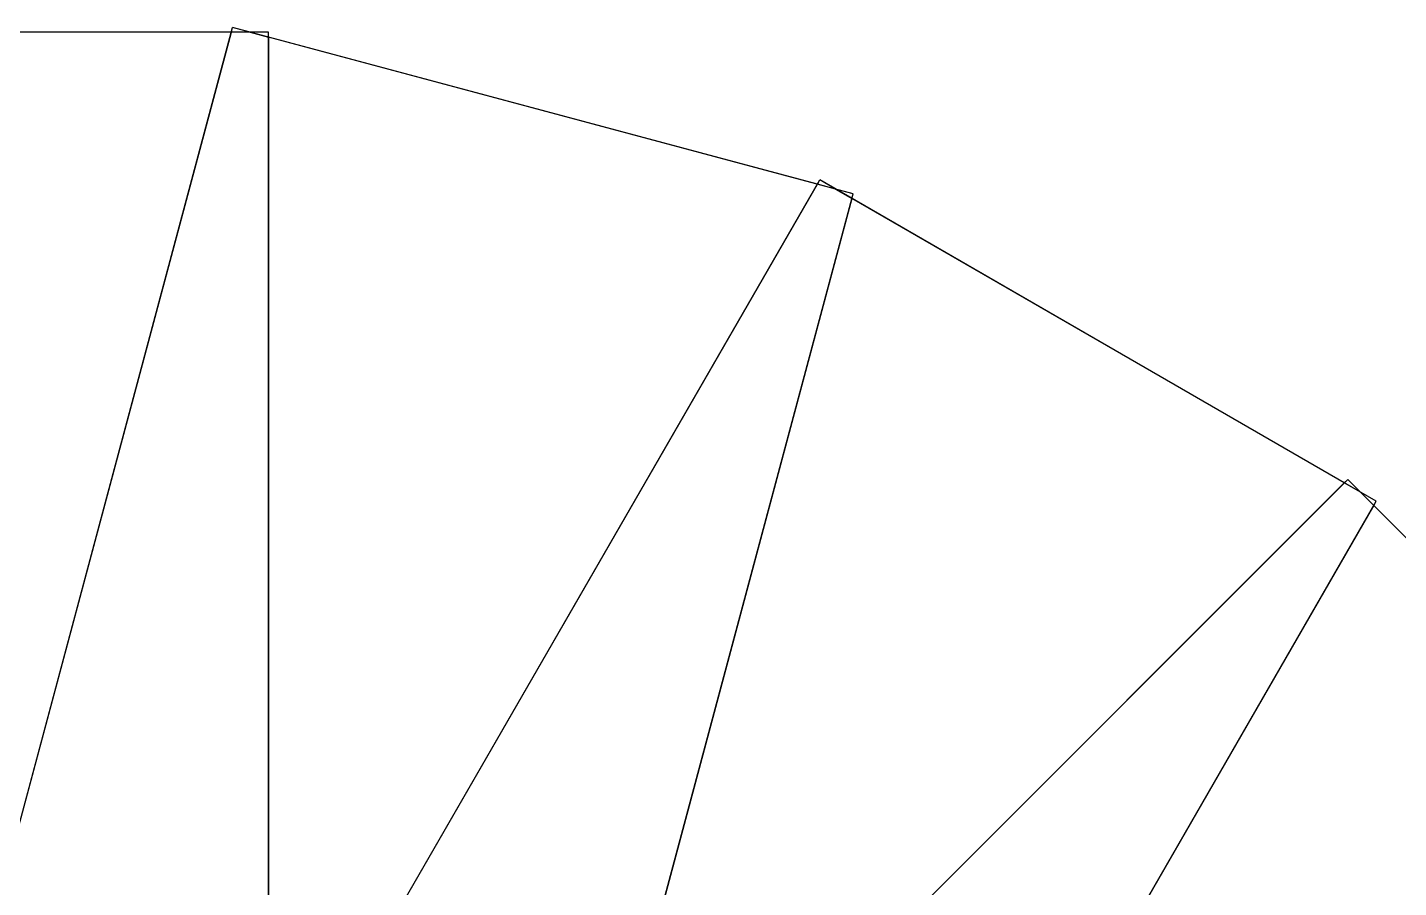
# Model space of a CAD drawing. Header units: millimetres. Extents: x -12.2 to 12.2, y -12.2 to 12.2.
# Drawn here: x 0.43 to 7.68, y 7.66 to 12.21 of the extents above; entities that cross this region are included whole.
import ezdxf

# ---------------------------------------------------------------- set-up
doc = ezdxf.new("R2010")
doc.units = ezdxf.units.MM
doc.layers.add('Part', color=7, linetype='CONTINUOUS')

msp = doc.modelspace()

# ---------------------------------------------------------------- linework, layer by layer
at = {"layer": 'Part'}
for p, q in [((-0.4251, 4.9819, 93.75), (1.5108, 12.2069, 93.75)), ((-0.4251, 4.9819, 93.75), (1.5108, 12.2069, 93.75)), ((-0.4251, 4.9819, 75.75), (1.5108, 12.2069, 75.75)), ((-0.4251, 4.9819, 75.75), (1.5108, 12.2069, 75.75)), ((-0.4251, 4.9819, 57.75), (1.5108, 12.2069, 57.75)), ((-0.4251, 4.9819, 57.75), (1.5108, 12.2069, 57.75)), ((-0.4251, 4.9819, 39.75), (1.5108, 12.2069, 39.75)), ((-0.4251, 4.9819, 39.75), (1.5108, 12.2069, 39.75)), ((-0.4251, 4.9819, 21.75), (1.5108, 12.2069, 21.75)), ((-0.4251, 4.9819, 21.75), (1.5108, 12.2069, 21.75)), ((-0.4251, 4.9819, 3.75), (1.5108, 12.2069, 3.75)), ((-0.4251, 4.9819, 3.75), (1.5108, 12.2069, 3.75)), ((1.5042, 12.182, 95.75), (1.5108, 12.2069, 95.75)), ((1.5042, 12.182, 77.75), (1.5108, 12.2069, 77.75)), ((1.5042, 12.182, 59.75), (1.5108, 12.2069, 59.75)), ((1.5042, 12.182, 41.75), (1.5108, 12.2069, 41.75)), ((1.5042, 12.182, 23.75), (1.5108, 12.2069, 23.75)), ((1.5042, 12.182, 95.75), (1.5108, 12.2069, 95.75)), ((1.5042, 12.182, 77.75), (1.5108, 12.2069, 77.75)), ((1.5042, 12.182, 59.75), (1.5108, 12.2069, 59.75)), ((1.5042, 12.182, 41.75), (1.5108, 12.2069, 41.75)), ((1.5042, 12.182, 23.75), (1.5108, 12.2069, 23.75)), ((1.5042, 12.182, 5.75), (1.5108, 12.2069, 5.75)), ((1.5042, 12.182, 5.75), (1.5108, 12.2069, 5.75)), ((1.5108, 12.2069, 93.75), (1.5108, 12.2069, 95.75)), ((4.6058, 11.3776, 93.75), (1.5108, 12.2069, 93.75)), ((1.5108, 12.2069, 75.75), (1.5108, 12.2069, 77.75)), ((4.6058, 11.3776, 75.75), (1.5108, 12.2069, 75.75)), ((1.5108, 12.2069, 57.75), (1.5108, 12.2069, 59.75)), ((4.6058, 11.3776, 57.75), (1.5108, 12.2069, 57.75)), ((1.5108, 12.2069, 39.75), (1.5108, 12.2069, 41.75)), ((4.6058, 11.3776, 39.75), (1.5108, 12.2069, 39.75)), ((1.5108, 12.2069, 21.75), (1.5108, 12.2069, 23.75)), ((4.6058, 11.3776, 21.75), (1.5108, 12.2069, 21.75)), ((1.6038, 12.182, 95.75), (1.5108, 12.2069, 95.75)), ((1.5108, 12.2069, 93.75), (1.5108, 12.2069, 95.75)), ((4.6058, 11.3776, 93.75), (1.5108, 12.2069, 93.75)), ((1.6038, 12.182, 95.75), (1.5108, 12.2069, 95.75)), ((1.6038, 12.182, 77.75), (1.5108, 12.2069, 77.75)), ((1.5108, 12.2069, 75.75), (1.5108, 12.2069, 77.75)), ((4.6058, 11.3776, 75.75), (1.5108, 12.2069, 75.75)), ((1.6038, 12.182, 77.75), (1.5108, 12.2069, 77.75)), ((1.6038, 12.182, 59.75), (1.5108, 12.2069, 59.75)), ((1.5108, 12.2069, 57.75), (1.5108, 12.2069, 59.75)), ((4.6058, 11.3776, 57.75), (1.5108, 12.2069, 57.75)), ((1.6038, 12.182, 59.75), (1.5108, 12.2069, 59.75)), ((1.6038, 12.182, 41.75), (1.5108, 12.2069, 41.75)), ((1.5108, 12.2069, 39.75), (1.5108, 12.2069, 41.75)), ((4.6058, 11.3776, 39.75), (1.5108, 12.2069, 39.75)), ((1.6038, 12.182, 41.75), (1.5108, 12.2069, 41.75)), ((1.6038, 12.182, 23.75), (1.5108, 12.2069, 23.75)), ((1.5108, 12.2069, 21.75), (1.5108, 12.2069, 23.75)), ((4.6058, 11.3776, 21.75), (1.5108, 12.2069, 21.75)), ((1.6038, 12.182, 23.75), (1.5108, 12.2069, 23.75)), ((1.5108, 12.2069, 3.75), (1.5108, 12.2069, 5.75)), ((1.6038, 12.182, 5.75), (1.5108, 12.2069, 5.75)), ((1.5108, 12.2069, 3.75), (1.5108, 12.2069, 5.75)), ((4.6058, 11.3776, 3.75), (1.5108, 12.2069, 3.75)), ((4.6058, 11.3776, 3.75), (1.5108, 12.2069, 3.75)), ((1.6038, 12.182, 5.75), (1.5108, 12.2069, 5.75)), ((1.5042, 12.182, 94.5), (-1.7, 12.182, 94.5)), ((1.5042, 12.182, 76.5), (-1.7, 12.182, 76.5)), ((1.5042, 12.182, 58.5), (-1.7, 12.182, 58.5)), ((1.5042, 12.182, 40.5), (-1.7, 12.182, 40.5)), ((1.5042, 12.182, 22.5), (-1.7, 12.182, 22.5)), ((1.5042, 12.182, 94.5), (-1.7, 12.182, 94.5)), ((1.5042, 12.182, 76.5), (-1.7, 12.182, 76.5)), ((1.5042, 12.182, 58.5), (-1.7, 12.182, 58.5)), ((1.5042, 12.182, 40.5), (-1.7, 12.182, 40.5)), ((1.5042, 12.182, 22.5), (-1.7, 12.182, 22.5)), ((1.5042, 12.182, 4.5), (-1.7, 12.182, 4.5)), ((1.5042, 12.182, 4.5), (-1.7, 12.182, 4.5)), ((1.7, 12.182, 96.5), (-1.5042, 12.182, 96.5)), ((1.7, 12.182, 24.5), (-1.5042, 12.182, 24.5)), ((1.7, 12.182, 42.5), (-1.5042, 12.182, 42.5)), ((1.7, 12.182, 60.5), (-1.5042, 12.182, 60.5)), ((1.7, 12.182, 78.5), (-1.5042, 12.182, 78.5)), ((1.7, 12.182, 96.5), (-1.5042, 12.182, 96.5)), ((1.7, 12.182, 78.5), (-1.5042, 12.182, 78.5)), ((1.7, 12.182, 60.5), (-1.5042, 12.182, 60.5)), ((1.7, 12.182, 42.5), (-1.5042, 12.182, 42.5)), ((1.7, 12.182, 24.5), (-1.5042, 12.182, 24.5)), ((1.7, 12.182, 6.5), (-1.5042, 12.182, 6.5)), ((1.7, 12.182, 6.5), (-1.5042, 12.182, 6.5)), ((-0.4251, 4.9819, 94.5), (1.5042, 12.182, 94.5)), ((-0.4251, 4.9819, 94.5), (1.5042, 12.182, 94.5)), ((-0.4251, 4.9819, 76.5), (1.5042, 12.182, 76.5)), ((-0.4251, 4.9819, 76.5), (1.5042, 12.182, 76.5)), ((-0.4251, 4.9819, 58.5), (1.5042, 12.182, 58.5)), ((-0.4251, 4.9819, 58.5), (1.5042, 12.182, 58.5)), ((-0.4251, 4.9819, 40.5), (1.5042, 12.182, 40.5)), ((-0.4251, 4.9819, 40.5), (1.5042, 12.182, 40.5)), ((-0.4251, 4.9819, 22.5), (1.5042, 12.182, 22.5)), ((-0.4251, 4.9819, 22.5), (1.5042, 12.182, 22.5)), ((-0.1528, 5.9981, 4.5), (1.5042, 12.182, 4.5)), ((-0.1528, 5.9981, 4.5), (1.5042, 12.182, 4.5)), ((1.5042, 12.182, 95.75), (1.5042, 12.182, 94.5)), ((1.5042, 12.182, 77.75), (1.5042, 12.182, 76.5)), ((1.5042, 12.182, 59.75), (1.5042, 12.182, 58.5)), ((1.5042, 12.182, 41.75), (1.5042, 12.182, 40.5)), ((1.5042, 12.182, 23.75), (1.5042, 12.182, 22.5)), ((1.5042, 12.182, 95.75), (1.5042, 12.182, 94.5)), ((1.6038, 12.182, 95.75), (1.5042, 12.182, 95.75)), ((1.6038, 12.182, 95.75), (1.5042, 12.182, 95.75)), ((1.5042, 12.182, 77.75), (1.5042, 12.182, 76.5)), ((1.6038, 12.182, 77.75), (1.5042, 12.182, 77.75)), ((1.6038, 12.182, 77.75), (1.5042, 12.182, 77.75)), ((1.5042, 12.182, 59.75), (1.5042, 12.182, 58.5)), ((1.6038, 12.182, 59.75), (1.5042, 12.182, 59.75)), ((1.6038, 12.182, 59.75), (1.5042, 12.182, 59.75)), ((1.5042, 12.182, 41.75), (1.5042, 12.182, 40.5)), ((1.6038, 12.182, 41.75), (1.5042, 12.182, 41.75)), ((1.6038, 12.182, 41.75), (1.5042, 12.182, 41.75)), ((1.5042, 12.182, 23.75), (1.5042, 12.182, 22.5)), ((1.6038, 12.182, 23.75), (1.5042, 12.182, 23.75)), ((1.6038, 12.182, 23.75), (1.5042, 12.182, 23.75)), ((1.5042, 12.182, 5.75), (1.5042, 12.182, 4.5)), ((1.5042, 12.182, 5.75), (1.5042, 12.182, 4.5)), ((1.6038, 12.182, 5.75), (1.5042, 12.182, 5.75)), ((1.6038, 12.182, 5.75), (1.5042, 12.182, 5.75)), ((1.6038, 12.182, 94.5), (1.7, 12.1562, 94.5)), ((1.6038, 12.182, 94.5), (1.6038, 12.182, 95.75)), ((1.6038, 12.182, 94.5), (1.7, 12.1562, 94.5)), ((1.7, 12.182, 94.5), (1.6038, 12.182, 94.5)), ((1.6038, 12.182, 94.5), (1.6038, 12.182, 95.75)), ((1.7, 12.182, 94.5), (1.6038, 12.182, 94.5)), ((1.6038, 12.182, 76.5), (1.6038, 12.182, 77.75)), ((1.7, 12.182, 76.5), (1.6038, 12.182, 76.5)), ((1.6038, 12.182, 76.5), (1.7, 12.1562, 76.5)), ((1.6038, 12.182, 76.5), (1.6038, 12.182, 77.75)), ((1.6038, 12.182, 58.5), (1.6038, 12.182, 59.75)), ((1.7, 12.182, 58.5), (1.6038, 12.182, 58.5)), ((1.6038, 12.182, 58.5), (1.7, 12.1562, 58.5)), ((1.6038, 12.182, 58.5), (1.6038, 12.182, 59.75)), ((1.6038, 12.182, 40.5), (1.6038, 12.182, 41.75)), ((1.7, 12.182, 40.5), (1.6038, 12.182, 40.5)), ((1.6038, 12.182, 40.5), (1.7, 12.1562, 40.5)), ((1.6038, 12.182, 40.5), (1.6038, 12.182, 41.75)), ((1.6038, 12.182, 22.5), (1.6038, 12.182, 23.75)), ((1.7, 12.182, 22.5), (1.6038, 12.182, 22.5)), ((1.6038, 12.182, 22.5), (1.7, 12.1562, 22.5)), ((1.6038, 12.182, 22.5), (1.6038, 12.182, 23.75)), ((1.6038, 12.182, 22.5), (1.7, 12.1562, 22.5)), ((1.7, 12.182, 22.5), (1.6038, 12.182, 22.5)), ((1.6038, 12.182, 40.5), (1.7, 12.1562, 40.5)), ((1.7, 12.182, 40.5), (1.6038, 12.182, 40.5)), ((1.6038, 12.182, 58.5), (1.7, 12.1562, 58.5)), ((1.7, 12.182, 58.5), (1.6038, 12.182, 58.5)), ((1.6038, 12.182, 76.5), (1.7, 12.1562, 76.5)), ((1.7, 12.182, 76.5), (1.6038, 12.182, 76.5)), ((1.6038, 12.182, 4.5), (1.6038, 12.182, 5.75)), ((1.7, 12.182, 4.5), (1.6038, 12.182, 4.5)), ((1.6038, 12.182, 4.5), (1.7, 12.1562, 4.5)), ((1.7, 12.182, 4.5), (1.6038, 12.182, 4.5)), ((1.6038, 12.182, 4.5), (1.7, 12.1562, 4.5)), ((1.6038, 12.182, 4.5), (1.6038, 12.182, 5.75)), ((1.7, 12.1562, 94.5), (1.7, 12.182, 94.5)), ((1.7, 12.182, 94.5), (1.7, 12.182, 96.5)), ((1.7, 4.7021, 96.5), (1.7, 12.182, 96.5)), ((1.7, 4.7021, 96.5), (1.7, 12.182, 96.5)), ((1.7, 12.1562, 22.5), (1.7, 12.182, 22.5)), ((1.7, 12.182, 22.5), (1.7, 12.182, 24.5)), ((1.7, 4.7021, 24.5), (1.7, 12.182, 24.5)), ((1.7, 4.7021, 24.5), (1.7, 12.182, 24.5)), ((1.7, 12.1562, 40.5), (1.7, 12.182, 40.5)), ((1.7, 12.182, 40.5), (1.7, 12.182, 42.5)), ((1.7, 4.7021, 42.5), (1.7, 12.182, 42.5)), ((1.7, 4.7021, 42.5), (1.7, 12.182, 42.5)), ((1.7, 12.1562, 58.5), (1.7, 12.182, 58.5)), ((1.7, 12.182, 58.5), (1.7, 12.182, 60.5)), ((1.7, 4.7021, 60.5), (1.7, 12.182, 60.5)), ((1.7, 4.7021, 60.5), (1.7, 12.182, 60.5)), ((1.7, 12.1562, 76.5), (1.7, 12.182, 76.5)), ((1.7, 12.182, 76.5), (1.7, 12.182, 78.5)), ((1.7, 4.7021, 78.5), (1.7, 12.182, 78.5)), ((1.7, 4.7021, 78.5), (1.7, 12.182, 78.5)), ((1.7, 12.1562, 94.5), (1.7, 12.182, 94.5)), ((1.7, 12.182, 94.5), (1.7, 12.182, 96.5)), ((1.7, 12.182, 76.5), (1.7, 12.182, 78.5)), ((1.7, 12.182, 58.5), (1.7, 12.182, 60.5)), ((1.7, 12.182, 40.5), (1.7, 12.182, 42.5)), ((1.7, 12.182, 22.5), (1.7, 12.182, 24.5)), ((1.7, 12.1562, 22.5), (1.7, 12.182, 22.5)), ((1.7, 12.1562, 40.5), (1.7, 12.182, 40.5)), ((1.7, 12.1562, 58.5), (1.7, 12.182, 58.5)), ((1.7, 12.1562, 76.5), (1.7, 12.182, 76.5)), ((1.7, 5.7541, 6.5), (1.7, 12.182, 6.5)), ((1.7, 12.1562, 4.5), (1.7, 12.182, 4.5)), ((1.7, 12.182, 4.5), (1.7, 12.182, 6.5)), ((1.7, 5.7541, 6.5), (1.7, 12.182, 6.5)), ((1.7, 12.182, 4.5), (1.7, 12.182, 6.5)), ((1.7, 12.1562, 4.5), (1.7, 12.182, 4.5)), ((1.7, 12.1562, 95.75), (1.7, 4.7021, 95.75)), ((4.795, 11.3269, 95.75), (1.7, 12.1562, 95.75)), ((1.7, 12.1562, 95.75), (1.7, 4.7021, 95.75)), ((1.7, 12.1562, 94.5), (1.7, 12.1562, 95.75)), ((1.7, 12.1562, 23.75), (1.7, 4.7021, 23.75)), ((4.795, 11.3269, 23.75), (1.7, 12.1562, 23.75)), ((1.7, 12.1562, 23.75), (1.7, 4.7021, 23.75)), ((1.7, 12.1562, 22.5), (1.7, 12.1562, 23.75)), ((1.7, 12.1562, 41.75), (1.7, 4.7021, 41.75)), ((4.795, 11.3269, 41.75), (1.7, 12.1562, 41.75)), ((1.7, 12.1562, 41.75), (1.7, 4.7021, 41.75)), ((1.7, 12.1562, 40.5), (1.7, 12.1562, 41.75)), ((1.7, 12.1562, 59.75), (1.7, 4.7021, 59.75)), ((4.795, 11.3269, 59.75), (1.7, 12.1562, 59.75)), ((1.7, 12.1562, 59.75), (1.7, 4.7021, 59.75)), ((1.7, 12.1562, 58.5), (1.7, 12.1562, 59.75)), ((1.7, 12.1562, 77.75), (1.7, 4.7021, 77.75)), ((4.795, 11.3269, 77.75), (1.7, 12.1562, 77.75)), ((1.7, 12.1562, 77.75), (1.7, 4.7021, 77.75)), ((1.7, 12.1562, 76.5), (1.7, 12.1562, 77.75)), ((4.795, 11.3269, 95.75), (1.7, 12.1562, 95.75)), ((1.7, 12.1562, 94.5), (1.7, 12.1562, 95.75)), ((4.795, 11.3269, 77.75), (1.7, 12.1562, 77.75)), ((1.7, 12.1562, 76.5), (1.7, 12.1562, 77.75)), ((4.795, 11.3269, 59.75), (1.7, 12.1562, 59.75)), ((1.7, 12.1562, 58.5), (1.7, 12.1562, 59.75)), ((4.795, 11.3269, 41.75), (1.7, 12.1562, 41.75)), ((1.7, 12.1562, 40.5), (1.7, 12.1562, 41.75)), ((4.795, 11.3269, 23.75), (1.7, 12.1562, 23.75)), ((1.7, 12.1562, 22.5), (1.7, 12.1562, 23.75)), ((1.7, 12.1562, 5.75), (1.7, 5.7541, 5.75)), ((1.7, 12.1562, 4.5), (1.7, 12.1562, 5.75)), ((1.7, 12.1562, 5.75), (1.7, 5.7541, 5.75)), ((4.795, 11.3269, 5.75), (1.7, 12.1562, 5.75)), ((4.795, 11.3269, 5.75), (1.7, 12.1562, 5.75)), ((1.7, 12.1562, 4.5), (1.7, 12.1562, 5.75)), ((0.8788, 4.9222, 93), (4.6187, 11.3999, 93)), ((0.8788, 4.9222, 93), (4.6187, 11.3999, 93)), ((0.8788, 4.9222, 75), (4.6187, 11.3999, 75)), ((0.8788, 4.9222, 75), (4.6187, 11.3999, 75)), ((0.8788, 4.9222, 57), (4.6187, 11.3999, 57)), ((0.8788, 4.9222, 57), (4.6187, 11.3999, 57)), ((0.8788, 4.9222, 39), (4.6187, 11.3999, 39)), ((0.8788, 4.9222, 39), (4.6187, 11.3999, 39)), ((0.8788, 4.9222, 21), (4.6187, 11.3999, 21)), ((0.8788, 4.9222, 21), (4.6187, 11.3999, 21)), ((0.8788, 4.9222, 3), (4.6187, 11.3999, 3)), ((0.8788, 4.9222, 3), (4.6187, 11.3999, 3)), ((4.6058, 11.3776, 95), (4.6187, 11.3999, 95)), ((4.6058, 11.3776, 77), (4.6187, 11.3999, 77)), ((4.6058, 11.3776, 59), (4.6187, 11.3999, 59)), ((4.6058, 11.3776, 41), (4.6187, 11.3999, 41)), ((4.6058, 11.3776, 23), (4.6187, 11.3999, 23)), ((4.6058, 11.3776, 95), (4.6187, 11.3999, 95)), ((4.6058, 11.3776, 77), (4.6187, 11.3999, 77)), ((4.6058, 11.3776, 59), (4.6187, 11.3999, 59)), ((4.6058, 11.3776, 41), (4.6187, 11.3999, 41)), ((4.6058, 11.3776, 23), (4.6187, 11.3999, 23)), ((4.6058, 11.3776, 5), (4.6187, 11.3999, 5)), ((4.6058, 11.3776, 5), (4.6187, 11.3999, 5)), ((4.6187, 11.3999, 93), (4.6187, 11.3999, 95)), ((7.3936, 9.7978, 93), (4.6187, 11.3999, 93)), ((4.6187, 11.3999, 75), (4.6187, 11.3999, 77)), ((7.3936, 9.7978, 75), (4.6187, 11.3999, 75)), ((4.6187, 11.3999, 57), (4.6187, 11.3999, 59)), ((7.3936, 9.7978, 57), (4.6187, 11.3999, 57)), ((4.6187, 11.3999, 39), (4.6187, 11.3999, 41)), ((7.3936, 9.7978, 39), (4.6187, 11.3999, 39)), ((4.6187, 11.3999, 21), (4.6187, 11.3999, 23)), ((7.3936, 9.7978, 21), (4.6187, 11.3999, 21)), ((4.7021, 11.3518, 95), (4.6187, 11.3999, 95)), ((4.6187, 11.3999, 93), (4.6187, 11.3999, 95)), ((7.3936, 9.7978, 93), (4.6187, 11.3999, 93)), ((4.7021, 11.3518, 95), (4.6187, 11.3999, 95)), ((4.7021, 11.3518, 77), (4.6187, 11.3999, 77)), ((4.6187, 11.3999, 75), (4.6187, 11.3999, 77)), ((7.3936, 9.7978, 75), (4.6187, 11.3999, 75)), ((4.7021, 11.3518, 77), (4.6187, 11.3999, 77)), ((4.7021, 11.3518, 59), (4.6187, 11.3999, 59)), ((4.6187, 11.3999, 57), (4.6187, 11.3999, 59)), ((7.3936, 9.7978, 57), (4.6187, 11.3999, 57)), ((4.7021, 11.3518, 59), (4.6187, 11.3999, 59)), ((4.7021, 11.3518, 41), (4.6187, 11.3999, 41)), ((4.6187, 11.3999, 39), (4.6187, 11.3999, 41)), ((7.3936, 9.7978, 39), (4.6187, 11.3999, 39)), ((4.7021, 11.3518, 41), (4.6187, 11.3999, 41)), ((4.7021, 11.3518, 23), (4.6187, 11.3999, 23)), ((4.6187, 11.3999, 21), (4.6187, 11.3999, 23)), ((7.3936, 9.7978, 21), (4.6187, 11.3999, 21)), ((4.7021, 11.3518, 23), (4.6187, 11.3999, 23)), ((4.7021, 11.3518, 5), (4.6187, 11.3999, 5)), ((4.6187, 11.3999, 3), (4.6187, 11.3999, 5)), ((7.3936, 9.7978, 3), (4.6187, 11.3999, 3)), ((4.6187, 11.3999, 3), (4.6187, 11.3999, 5)), ((7.3936, 9.7978, 3), (4.6187, 11.3999, 3)), ((4.7021, 11.3518, 5), (4.6187, 11.3999, 5)), ((0.8788, 4.9222, 93.75), (4.6058, 11.3776, 93.75)), ((0.8788, 4.9222, 93.75), (4.6058, 11.3776, 93.75)), ((0.8788, 4.9222, 75.75), (4.6058, 11.3776, 75.75)), ((0.8788, 4.9222, 75.75), (4.6058, 11.3776, 75.75)), ((0.8788, 4.9222, 57.75), (4.6058, 11.3776, 57.75)), ((0.8788, 4.9222, 57.75), (4.6058, 11.3776, 57.75)), ((0.8788, 4.9222, 39.75), (4.6058, 11.3776, 39.75)), ((0.8788, 4.9222, 39.75), (4.6058, 11.3776, 39.75)), ((0.8788, 4.9222, 21.75), (4.6058, 11.3776, 21.75)), ((0.8788, 4.9222, 21.75), (4.6058, 11.3776, 21.75)), ((0.8788, 4.9222, 3.75), (4.6058, 11.3776, 3.75)), ((0.8788, 4.9222, 3.75), (4.6058, 11.3776, 3.75)), ((2.8591, 4.1019, 95.75), (4.795, 11.3269, 95.75)), ((2.8591, 4.1019, 95.75), (4.795, 11.3269, 95.75)), ((2.8591, 4.1019, 23.75), (4.795, 11.3269, 23.75)), ((2.8591, 4.1019, 23.75), (4.795, 11.3269, 23.75)), ((2.8591, 4.1019, 41.75), (4.795, 11.3269, 41.75)), ((2.8591, 4.1019, 41.75), (4.795, 11.3269, 41.75)), ((2.8591, 4.1019, 59.75), (4.795, 11.3269, 59.75)), ((2.8591, 4.1019, 59.75), (4.795, 11.3269, 59.75)), ((2.8591, 4.1019, 77.75), (4.795, 11.3269, 77.75)), ((2.8591, 4.1019, 77.75), (4.795, 11.3269, 77.75)), ((3.1314, 5.1181, 5.75), (4.795, 11.3269, 5.75)), ((3.1314, 5.1181, 5.75), (4.795, 11.3269, 5.75)), ((4.6058, 11.3776, 95), (4.6058, 11.3776, 93.75)), ((4.6058, 11.3776, 77), (4.6058, 11.3776, 75.75)), ((4.6058, 11.3776, 59), (4.6058, 11.3776, 57.75)), ((4.6058, 11.3776, 41), (4.6058, 11.3776, 39.75)), ((4.6058, 11.3776, 23), (4.6058, 11.3776, 21.75)), ((4.6058, 11.3776, 95), (4.6058, 11.3776, 93.75)), ((4.7021, 11.3518, 95), (4.6058, 11.3776, 95)), ((4.7021, 11.3518, 95), (4.6058, 11.3776, 95)), ((4.6058, 11.3776, 77), (4.6058, 11.3776, 75.75)), ((4.7021, 11.3518, 77), (4.6058, 11.3776, 77)), ((4.7021, 11.3518, 77), (4.6058, 11.3776, 77)), ((4.6058, 11.3776, 59), (4.6058, 11.3776, 57.75)), ((4.7021, 11.3518, 59), (4.6058, 11.3776, 59)), ((4.7021, 11.3518, 59), (4.6058, 11.3776, 59)), ((4.6058, 11.3776, 41), (4.6058, 11.3776, 39.75)), ((4.7021, 11.3518, 41), (4.6058, 11.3776, 41)), ((4.7021, 11.3518, 41), (4.6058, 11.3776, 41)), ((4.6058, 11.3776, 23), (4.6058, 11.3776, 21.75)), ((4.7021, 11.3518, 23), (4.6058, 11.3776, 23)), ((4.7021, 11.3518, 23), (4.6058, 11.3776, 23)), ((4.6058, 11.3776, 5), (4.6058, 11.3776, 3.75)), ((4.7021, 11.3518, 5), (4.6058, 11.3776, 5)), ((4.6058, 11.3776, 5), (4.6058, 11.3776, 3.75)), ((4.7021, 11.3518, 5), (4.6058, 11.3776, 5)), ((4.7021, 11.3518, 93.75), (4.7883, 11.302, 93.75)), ((4.7021, 11.3518, 93.75), (4.7021, 11.3518, 95)), ((4.7021, 11.3518, 93.75), (4.7883, 11.302, 93.75)), ((4.795, 11.3269, 93.75), (4.7021, 11.3518, 93.75)), ((4.7021, 11.3518, 93.75), (4.7021, 11.3518, 95)), ((4.795, 11.3269, 93.75), (4.7021, 11.3518, 93.75)), ((4.7021, 11.3518, 75.75), (4.7021, 11.3518, 77)), ((4.795, 11.3269, 75.75), (4.7021, 11.3518, 75.75)), ((4.7021, 11.3518, 75.75), (4.7883, 11.302, 75.75)), ((4.7021, 11.3518, 75.75), (4.7021, 11.3518, 77)), ((4.7021, 11.3518, 57.75), (4.7021, 11.3518, 59)), ((4.795, 11.3269, 57.75), (4.7021, 11.3518, 57.75)), ((4.7021, 11.3518, 57.75), (4.7883, 11.302, 57.75)), ((4.7021, 11.3518, 57.75), (4.7021, 11.3518, 59)), ((4.7021, 11.3518, 39.75), (4.7021, 11.3518, 41)), ((4.795, 11.3269, 39.75), (4.7021, 11.3518, 39.75)), ((4.7021, 11.3518, 39.75), (4.7883, 11.302, 39.75)), ((4.7021, 11.3518, 39.75), (4.7021, 11.3518, 41)), ((4.7021, 11.3518, 21.75), (4.7021, 11.3518, 23)), ((4.795, 11.3269, 21.75), (4.7021, 11.3518, 21.75)), ((4.7021, 11.3518, 21.75), (4.7883, 11.302, 21.75)), ((4.7021, 11.3518, 21.75), (4.7021, 11.3518, 23)), ((4.7021, 11.3518, 21.75), (4.7883, 11.302, 21.75)), ((4.795, 11.3269, 21.75), (4.7021, 11.3518, 21.75)), ((4.7021, 11.3518, 39.75), (4.7883, 11.302, 39.75)), ((4.795, 11.3269, 39.75), (4.7021, 11.3518, 39.75)), ((4.7021, 11.3518, 57.75), (4.7883, 11.302, 57.75)), ((4.795, 11.3269, 57.75), (4.7021, 11.3518, 57.75)), ((4.7021, 11.3518, 75.75), (4.7883, 11.302, 75.75)), ((4.795, 11.3269, 75.75), (4.7021, 11.3518, 75.75)), ((4.7021, 11.3518, 3.75), (4.7021, 11.3518, 5)), ((4.795, 11.3269, 3.75), (4.7021, 11.3518, 3.75)), ((4.7021, 11.3518, 3.75), (4.7883, 11.302, 3.75)), ((4.795, 11.3269, 3.75), (4.7021, 11.3518, 3.75)), ((4.7021, 11.3518, 3.75), (4.7883, 11.302, 3.75)), ((4.7021, 11.3518, 3.75), (4.7021, 11.3518, 5)), ((4.7883, 11.302, 93.75), (4.795, 11.3269, 93.75)), ((4.7883, 11.302, 21.75), (4.795, 11.3269, 21.75)), ((4.7883, 11.302, 39.75), (4.795, 11.3269, 39.75)), ((4.7883, 11.302, 57.75), (4.795, 11.3269, 57.75)), ((4.7883, 11.302, 75.75), (4.795, 11.3269, 75.75)), ((4.7883, 11.302, 93.75), (4.795, 11.3269, 93.75)), ((4.7883, 11.302, 21.75), (4.795, 11.3269, 21.75)), ((4.7883, 11.302, 39.75), (4.795, 11.3269, 39.75)), ((4.7883, 11.302, 57.75), (4.795, 11.3269, 57.75)), ((4.7883, 11.302, 75.75), (4.795, 11.3269, 75.75)), ((4.7883, 11.302, 3.75), (4.795, 11.3269, 3.75)), ((4.7883, 11.302, 3.75), (4.795, 11.3269, 3.75)), ((4.795, 11.3269, 93.75), (4.795, 11.3269, 95.75)), ((4.795, 11.3269, 21.75), (4.795, 11.3269, 23.75)), ((4.795, 11.3269, 39.75), (4.795, 11.3269, 41.75)), ((4.795, 11.3269, 57.75), (4.795, 11.3269, 59.75)), ((4.795, 11.3269, 75.75), (4.795, 11.3269, 77.75)), ((4.795, 11.3269, 93.75), (4.795, 11.3269, 95.75)), ((4.795, 11.3269, 75.75), (4.795, 11.3269, 77.75)), ((4.795, 11.3269, 57.75), (4.795, 11.3269, 59.75)), ((4.795, 11.3269, 39.75), (4.795, 11.3269, 41.75)), ((4.795, 11.3269, 21.75), (4.795, 11.3269, 23.75)), ((4.795, 11.3269, 3.75), (4.795, 11.3269, 5.75)), ((4.795, 11.3269, 3.75), (4.795, 11.3269, 5.75)), ((4.7883, 11.302, 95), (2.8591, 4.1019, 95)), ((4.7883, 11.302, 95), (2.8591, 4.1019, 95)), ((4.7883, 11.302, 23), (2.8591, 4.1019, 23)), ((4.7883, 11.302, 23), (2.8591, 4.1019, 23)), ((4.7883, 11.302, 41), (2.8591, 4.1019, 41)), ((4.7883, 11.302, 41), (2.8591, 4.1019, 41)), ((4.7883, 11.302, 59), (2.8591, 4.1019, 59)), ((4.7883, 11.302, 59), (2.8591, 4.1019, 59)), ((4.7883, 11.302, 77), (2.8591, 4.1019, 77)), ((4.7883, 11.302, 77), (2.8591, 4.1019, 77)), ((4.7883, 11.302, 5), (3.1314, 5.1181, 5)), ((4.7883, 11.302, 5), (3.1314, 5.1181, 5)), ((7.5632, 9.6999, 95), (4.7883, 11.302, 95)), ((4.7883, 11.302, 93.75), (4.7883, 11.302, 95)), ((7.5632, 9.6999, 23), (4.7883, 11.302, 23)), ((4.7883, 11.302, 21.75), (4.7883, 11.302, 23)), ((7.5632, 9.6999, 41), (4.7883, 11.302, 41)), ((4.7883, 11.302, 39.75), (4.7883, 11.302, 41)), ((7.5632, 9.6999, 59), (4.7883, 11.302, 59)), ((4.7883, 11.302, 57.75), (4.7883, 11.302, 59)), ((7.5632, 9.6999, 77), (4.7883, 11.302, 77)), ((4.7883, 11.302, 75.75), (4.7883, 11.302, 77)), ((7.5632, 9.6999, 95), (4.7883, 11.302, 95)), ((4.7883, 11.302, 93.75), (4.7883, 11.302, 95)), ((7.5632, 9.6999, 77), (4.7883, 11.302, 77)), ((4.7883, 11.302, 75.75), (4.7883, 11.302, 77)), ((7.5632, 9.6999, 59), (4.7883, 11.302, 59)), ((4.7883, 11.302, 57.75), (4.7883, 11.302, 59)), ((7.5632, 9.6999, 41), (4.7883, 11.302, 41)), ((4.7883, 11.302, 39.75), (4.7883, 11.302, 41)), ((7.5632, 9.6999, 23), (4.7883, 11.302, 23)), ((4.7883, 11.302, 21.75), (4.7883, 11.302, 23)), ((4.7883, 11.302, 3.75), (4.7883, 11.302, 5)), ((7.5632, 9.6999, 5), (4.7883, 11.302, 5)), ((7.5632, 9.6999, 5), (4.7883, 11.302, 5)), ((4.7883, 11.302, 3.75), (4.7883, 11.302, 5)), ((2.1228, 4.527, 92.25), (7.4119, 9.816, 92.25)), ((2.1228, 4.527, 92.25), (7.4119, 9.816, 92.25)), ((2.1228, 4.527, 74.25), (7.4119, 9.816, 74.25)), ((2.1228, 4.527, 74.25), (7.4119, 9.816, 74.25)), ((2.1228, 4.527, 56.25), (7.4119, 9.816, 56.25)), ((2.1228, 4.527, 56.25), (7.4119, 9.816, 56.25)), ((2.1228, 4.527, 38.25), (7.4119, 9.816, 38.25)), ((2.1228, 4.527, 38.25), (7.4119, 9.816, 38.25)), ((2.1228, 4.527, 20.25), (7.4119, 9.816, 20.25)), ((2.1228, 4.527, 20.25), (7.4119, 9.816, 20.25)), ((2.1228, 4.527, 2.25), (7.4119, 9.816, 2.25)), ((2.1228, 4.527, 2.25), (7.4119, 9.816, 2.25)), ((2.1228, 4.527, 93), (7.3936, 9.7978, 93)), ((2.1228, 4.527, 93), (7.3936, 9.7978, 93)), ((2.1228, 4.527, 75), (7.3936, 9.7978, 75)), ((2.1228, 4.527, 75), (7.3936, 9.7978, 75)), ((2.1228, 4.527, 57), (7.3936, 9.7978, 57)), ((2.1228, 4.527, 57), (7.3936, 9.7978, 57)), ((2.1228, 4.527, 39), (7.3936, 9.7978, 39)), ((2.1228, 4.527, 39), (7.3936, 9.7978, 39)), ((2.1228, 4.527, 21), (7.3936, 9.7978, 21)), ((2.1228, 4.527, 21), (7.3936, 9.7978, 21)), ((2.1228, 4.527, 3), (7.3936, 9.7978, 3)), ((2.1228, 4.527, 3), (7.3936, 9.7978, 3)), ((7.3936, 9.7978, 94.25), (7.4119, 9.816, 94.25)), ((7.3936, 9.7978, 76.25), (7.4119, 9.816, 76.25)), ((7.3936, 9.7978, 58.25), (7.4119, 9.816, 58.25)), ((7.3936, 9.7978, 40.25), (7.4119, 9.816, 40.25)), ((7.3936, 9.7978, 22.25), (7.4119, 9.816, 22.25)), ((7.3936, 9.7978, 94.25), (7.4119, 9.816, 94.25)), ((7.3936, 9.7978, 76.25), (7.4119, 9.816, 76.25)), ((7.3936, 9.7978, 58.25), (7.4119, 9.816, 58.25)), ((7.3936, 9.7978, 40.25), (7.4119, 9.816, 40.25)), ((7.3936, 9.7978, 22.25), (7.4119, 9.816, 22.25)), ((7.3936, 9.7978, 4.25), (7.4119, 9.816, 4.25)), ((7.3936, 9.7978, 4.25), (7.4119, 9.816, 4.25)), ((7.3936, 9.7978, 94.25), (7.3936, 9.7978, 93)), ((7.3936, 9.7978, 76.25), (7.3936, 9.7978, 75)), ((7.3936, 9.7978, 58.25), (7.3936, 9.7978, 57)), ((7.3936, 9.7978, 40.25), (7.3936, 9.7978, 39)), ((7.3936, 9.7978, 22.25), (7.3936, 9.7978, 21)), ((7.3936, 9.7978, 94.25), (7.3936, 9.7978, 93)), ((7.4799, 9.748, 94.25), (7.3936, 9.7978, 94.25)), ((7.4799, 9.748, 94.25), (7.3936, 9.7978, 94.25)), ((7.3936, 9.7978, 76.25), (7.3936, 9.7978, 75)), ((7.4799, 9.748, 76.25), (7.3936, 9.7978, 76.25)), ((7.4799, 9.748, 76.25), (7.3936, 9.7978, 76.25)), ((7.3936, 9.7978, 58.25), (7.3936, 9.7978, 57)), ((7.4799, 9.748, 58.25), (7.3936, 9.7978, 58.25)), ((7.4799, 9.748, 58.25), (7.3936, 9.7978, 58.25)), ((7.3936, 9.7978, 40.25), (7.3936, 9.7978, 39)), ((7.4799, 9.748, 40.25), (7.3936, 9.7978, 40.25)), ((7.4799, 9.748, 40.25), (7.3936, 9.7978, 40.25)), ((7.3936, 9.7978, 22.25), (7.3936, 9.7978, 21)), ((7.4799, 9.748, 22.25), (7.3936, 9.7978, 22.25)), ((7.4799, 9.748, 22.25), (7.3936, 9.7978, 22.25)), ((7.3936, 9.7978, 4.25), (7.3936, 9.7978, 3)), ((7.4799, 9.748, 4.25), (7.3936, 9.7978, 4.25)), ((7.3936, 9.7978, 4.25), (7.3936, 9.7978, 3)), ((7.4799, 9.748, 4.25), (7.3936, 9.7978, 4.25)), ((7.4119, 9.816, 92.25), (7.4119, 9.816, 94.25)), ((9.6776, 7.5503, 92.25), (7.4119, 9.816, 92.25)), ((7.4119, 9.816, 74.25), (7.4119, 9.816, 76.25)), ((9.6776, 7.5503, 74.25), (7.4119, 9.816, 74.25)), ((7.4119, 9.816, 56.25), (7.4119, 9.816, 58.25)), ((9.6776, 7.5503, 56.25), (7.4119, 9.816, 56.25)), ((7.4119, 9.816, 38.25), (7.4119, 9.816, 40.25)), ((9.6776, 7.5503, 38.25), (7.4119, 9.816, 38.25)), ((7.4119, 9.816, 20.25), (7.4119, 9.816, 22.25)), ((9.6776, 7.5503, 20.25), (7.4119, 9.816, 20.25)), ((7.4799, 9.748, 94.25), (7.4119, 9.816, 94.25)), ((7.4119, 9.816, 92.25), (7.4119, 9.816, 94.25)), ((9.6776, 7.5503, 92.25), (7.4119, 9.816, 92.25)), ((7.4799, 9.748, 94.25), (7.4119, 9.816, 94.25)), ((7.4799, 9.748, 76.25), (7.4119, 9.816, 76.25)), ((7.4119, 9.816, 74.25), (7.4119, 9.816, 76.25)), ((9.6776, 7.5503, 74.25), (7.4119, 9.816, 74.25)), ((7.4799, 9.748, 76.25), (7.4119, 9.816, 76.25)), ((7.4799, 9.748, 58.25), (7.4119, 9.816, 58.25)), ((7.4119, 9.816, 56.25), (7.4119, 9.816, 58.25)), ((9.6776, 7.5503, 56.25), (7.4119, 9.816, 56.25)), ((7.4799, 9.748, 58.25), (7.4119, 9.816, 58.25)), ((7.4799, 9.748, 40.25), (7.4119, 9.816, 40.25)), ((7.4119, 9.816, 38.25), (7.4119, 9.816, 40.25)), ((9.6776, 7.5503, 38.25), (7.4119, 9.816, 38.25)), ((7.4799, 9.748, 40.25), (7.4119, 9.816, 40.25)), ((7.4799, 9.748, 22.25), (7.4119, 9.816, 22.25)), ((7.4119, 9.816, 20.25), (7.4119, 9.816, 22.25)), ((9.6776, 7.5503, 20.25), (7.4119, 9.816, 20.25)), ((7.4799, 9.748, 22.25), (7.4119, 9.816, 22.25)), ((7.4799, 9.748, 4.25), (7.4119, 9.816, 4.25)), ((7.4119, 9.816, 2.25), (7.4119, 9.816, 4.25)), ((9.6776, 7.5503, 2.25), (7.4119, 9.816, 2.25)), ((7.4119, 9.816, 2.25), (7.4119, 9.816, 4.25)), ((9.6776, 7.5503, 2.25), (7.4119, 9.816, 2.25)), ((7.4799, 9.748, 4.25), (7.4119, 9.816, 4.25)), ((7.4799, 9.748, 93), (7.5503, 9.6776, 93)), ((7.4799, 9.748, 93), (7.4799, 9.748, 94.25)), ((7.4799, 9.748, 93), (7.5503, 9.6776, 93)), ((7.5632, 9.6999, 93), (7.4799, 9.748, 93)), ((7.4799, 9.748, 93), (7.4799, 9.748, 94.25)), ((7.5632, 9.6999, 93), (7.4799, 9.748, 93)), ((7.4799, 9.748, 75), (7.4799, 9.748, 76.25)), ((7.5632, 9.6999, 75), (7.4799, 9.748, 75)), ((7.4799, 9.748, 75), (7.5503, 9.6776, 75)), ((7.4799, 9.748, 75), (7.4799, 9.748, 76.25)), ((7.4799, 9.748, 57), (7.4799, 9.748, 58.25)), ((7.5632, 9.6999, 57), (7.4799, 9.748, 57)), ((7.4799, 9.748, 57), (7.5503, 9.6776, 57)), ((7.4799, 9.748, 57), (7.4799, 9.748, 58.25)), ((7.4799, 9.748, 39), (7.4799, 9.748, 40.25)), ((7.5632, 9.6999, 39), (7.4799, 9.748, 39)), ((7.4799, 9.748, 39), (7.5503, 9.6776, 39)), ((7.4799, 9.748, 39), (7.4799, 9.748, 40.25)), ((7.4799, 9.748, 21), (7.4799, 9.748, 22.25)), ((7.5632, 9.6999, 21), (7.4799, 9.748, 21)), ((7.4799, 9.748, 21), (7.5503, 9.6776, 21)), ((7.4799, 9.748, 21), (7.4799, 9.748, 22.25)), ((7.4799, 9.748, 21), (7.5503, 9.6776, 21)), ((7.5632, 9.6999, 21), (7.4799, 9.748, 21)), ((7.4799, 9.748, 39), (7.5503, 9.6776, 39)), ((7.5632, 9.6999, 39), (7.4799, 9.748, 39)), ((7.4799, 9.748, 57), (7.5503, 9.6776, 57)), ((7.5632, 9.6999, 57), (7.4799, 9.748, 57)), ((7.4799, 9.748, 75), (7.5503, 9.6776, 75)), ((7.5632, 9.6999, 75), (7.4799, 9.748, 75)), ((7.4799, 9.748, 3), (7.4799, 9.748, 4.25)), ((7.5632, 9.6999, 3), (7.4799, 9.748, 3)), ((7.4799, 9.748, 3), (7.5503, 9.6776, 3)), ((7.5632, 9.6999, 3), (7.4799, 9.748, 3)), ((7.4799, 9.748, 3), (7.5503, 9.6776, 3)), ((7.4799, 9.748, 3), (7.4799, 9.748, 4.25)), ((3.8233, 3.2222, 95), (7.5632, 9.6999, 95)), ((3.8233, 3.2222, 95), (7.5632, 9.6999, 95)), ((3.8233, 3.2222, 23), (7.5632, 9.6999, 23)), ((3.8233, 3.2222, 23), (7.5632, 9.6999, 23)), ((3.8233, 3.2222, 41), (7.5632, 9.6999, 41)), ((3.8233, 3.2222, 41), (7.5632, 9.6999, 41)), ((3.8233, 3.2222, 59), (7.5632, 9.6999, 59)), ((3.8233, 3.2222, 59), (7.5632, 9.6999, 59)), ((3.8233, 3.2222, 77), (7.5632, 9.6999, 77)), ((3.8233, 3.2222, 77), (7.5632, 9.6999, 77)), ((7.5503, 9.6776, 94.25), (3.8233, 3.2222, 94.25)), ((7.5503, 9.6776, 94.25), (3.8233, 3.2222, 94.25)), ((7.5503, 9.6776, 22.25), (3.8233, 3.2222, 22.25)), ((7.5503, 9.6776, 22.25), (3.8233, 3.2222, 22.25)), ((7.5503, 9.6776, 40.25), (3.8233, 3.2222, 40.25)), ((7.5503, 9.6776, 40.25), (3.8233, 3.2222, 40.25)), ((7.5503, 9.6776, 58.25), (3.8233, 3.2222, 58.25)), ((7.5503, 9.6776, 58.25), (3.8233, 3.2222, 58.25)), ((7.5503, 9.6776, 76.25), (3.8233, 3.2222, 76.25)), ((7.5503, 9.6776, 76.25), (3.8233, 3.2222, 76.25)), ((4.3493, 4.1332, 5), (7.5632, 9.6999, 5)), ((4.3493, 4.1332, 5), (7.5632, 9.6999, 5)), ((7.5503, 9.6776, 4.25), (4.3493, 4.1332, 4.25)), ((7.5503, 9.6776, 4.25), (4.3493, 4.1332, 4.25)), ((7.5503, 9.6776, 93), (7.5632, 9.6999, 93)), ((7.5503, 9.6776, 21), (7.5632, 9.6999, 21)), ((7.5503, 9.6776, 39), (7.5632, 9.6999, 39)), ((7.5503, 9.6776, 57), (7.5632, 9.6999, 57)), ((7.5503, 9.6776, 75), (7.5632, 9.6999, 75)), ((7.5503, 9.6776, 93), (7.5632, 9.6999, 93)), ((7.5503, 9.6776, 21), (7.5632, 9.6999, 21)), ((7.5503, 9.6776, 39), (7.5632, 9.6999, 39)), ((7.5503, 9.6776, 57), (7.5632, 9.6999, 57)), ((7.5503, 9.6776, 75), (7.5632, 9.6999, 75)), ((7.5503, 9.6776, 3), (7.5632, 9.6999, 3)), ((7.5503, 9.6776, 3), (7.5632, 9.6999, 3)), ((9.816, 7.4119, 94.25), (7.5503, 9.6776, 94.25)), ((7.5503, 9.6776, 93), (7.5503, 9.6776, 94.25)), ((9.816, 7.4119, 22.25), (7.5503, 9.6776, 22.25)), ((7.5503, 9.6776, 21), (7.5503, 9.6776, 22.25)), ((9.816, 7.4119, 40.25), (7.5503, 9.6776, 40.25)), ((7.5503, 9.6776, 39), (7.5503, 9.6776, 40.25)), ((9.816, 7.4119, 58.25), (7.5503, 9.6776, 58.25)), ((7.5503, 9.6776, 57), (7.5503, 9.6776, 58.25)), ((9.816, 7.4119, 76.25), (7.5503, 9.6776, 76.25)), ((7.5503, 9.6776, 75), (7.5503, 9.6776, 76.25)), ((9.816, 7.4119, 94.25), (7.5503, 9.6776, 94.25)), ((7.5503, 9.6776, 93), (7.5503, 9.6776, 94.25)), ((9.816, 7.4119, 76.25), (7.5503, 9.6776, 76.25)), ((7.5503, 9.6776, 75), (7.5503, 9.6776, 76.25)), ((9.816, 7.4119, 58.25), (7.5503, 9.6776, 58.25)), ((7.5503, 9.6776, 57), (7.5503, 9.6776, 58.25)), ((9.816, 7.4119, 40.25), (7.5503, 9.6776, 40.25)), ((7.5503, 9.6776, 39), (7.5503, 9.6776, 40.25)), ((9.816, 7.4119, 22.25), (7.5503, 9.6776, 22.25)), ((7.5503, 9.6776, 21), (7.5503, 9.6776, 22.25)), ((7.5503, 9.6776, 3), (7.5503, 9.6776, 4.25)), ((9.816, 7.4119, 4.25), (7.5503, 9.6776, 4.25)), ((9.816, 7.4119, 4.25), (7.5503, 9.6776, 4.25)), ((7.5503, 9.6776, 3), (7.5503, 9.6776, 4.25)), ((7.5632, 9.6999, 93), (7.5632, 9.6999, 95)), ((7.5632, 9.6999, 21), (7.5632, 9.6999, 23)), ((7.5632, 9.6999, 39), (7.5632, 9.6999, 41)), ((7.5632, 9.6999, 57), (7.5632, 9.6999, 59)), ((7.5632, 9.6999, 75), (7.5632, 9.6999, 77)), ((7.5632, 9.6999, 93), (7.5632, 9.6999, 95)), ((7.5632, 9.6999, 75), (7.5632, 9.6999, 77)), ((7.5632, 9.6999, 57), (7.5632, 9.6999, 59)), ((7.5632, 9.6999, 39), (7.5632, 9.6999, 41)), ((7.5632, 9.6999, 21), (7.5632, 9.6999, 23)), ((7.5632, 9.6999, 3), (7.5632, 9.6999, 5)), ((7.5632, 9.6999, 3), (7.5632, 9.6999, 5))]:
    msp.add_line(p, q, dxfattribs=at)

doc.saveas('drawing.dxf')
